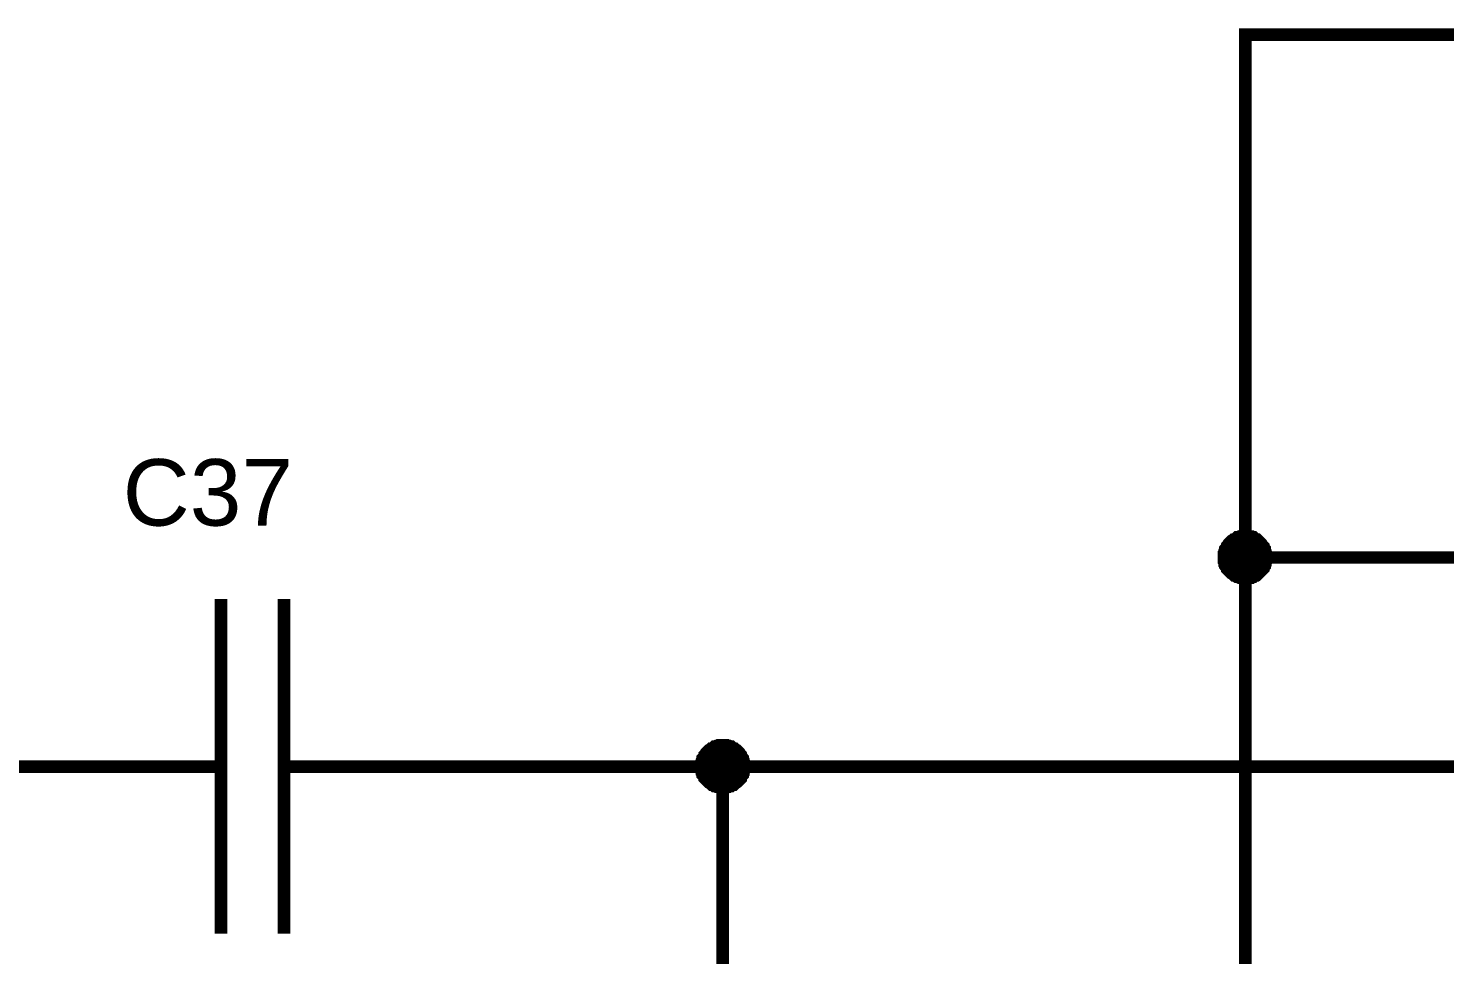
# Model space of a CAD drawing. Header units: millimetres. Extents: x -2024 to 917, y -725 to 13.
# Drawn here: x 373.01 to 406.88, y -133.29 to -111.14 of the extents above; entities that cross this region are included whole.
import ezdxf

# ---------------------------------------------------------------- set-up
doc = ezdxf.new("R2010")
doc.units = ezdxf.units.MM
doc.layers.add('Sheet', color=255, linetype='Continuous')
doc.styles.get("Standard").update_dxf_attribs({"font": 'arial.ttf'})

msp = doc.modelspace()

# ---------------------------------------------------------------- linework, layer by layer
at = {"layer": 'Sheet'}
for points, const_width in [([(402.115, -123.793), (402.115, -111.291), (404.615, -111.291)], 0.3), ([(407.114, -111.291), (404.615, -111.291)], 0.3), ([(401.602, -123.793), (401.602, -123.759), (401.602, -123.743), (401.602, -123.71), (401.619, -123.693), (401.619, -123.66), (401.619, -123.644), (401.636, -123.61), (401.636, -123.594), (401.652, -123.577), (401.669, -123.544), (401.685, -123.528), (401.685, -123.511), (401.702, -123.495), (401.718, -123.461), (401.735, -123.445), (401.751, -123.428), (401.768, -123.412), (401.784, -123.395), (401.818, -123.379), (401.834, -123.362), (401.851, -123.362), (401.867, -123.346), (401.9, -123.329), (401.917, -123.312), (401.933, -123.312), (401.967, -123.296), (401.983, -123.296), (402.016, -123.296), (402.033, -123.279), (402.066, -123.279), (402.082, -123.279), (402.115, -123.279)], 0.3), ([(401.602, -123.793), (401.602, -123.759), (401.602, -123.743), (401.602, -123.71), (401.619, -123.693), (401.619, -123.66), (401.619, -123.644), (401.636, -123.61), (401.636, -123.594), (401.652, -123.577), (401.669, -123.544), (401.685, -123.528), (401.685, -123.511), (401.702, -123.495), (401.718, -123.461), (401.735, -123.445), (401.751, -123.428), (401.768, -123.412), (401.784, -123.395), (401.818, -123.379), (401.834, -123.362), (401.851, -123.362), (401.867, -123.346), (401.9, -123.329), (401.917, -123.312), (401.933, -123.312), (401.967, -123.296), (401.983, -123.296), (402.016, -123.296), (402.033, -123.279), (402.066, -123.279), (402.082, -123.279), (402.115, -123.279)], 0.3), ([(401.602, -123.793), (401.602, -123.759), (401.602, -123.743), (401.602, -123.71), (401.619, -123.693), (401.619, -123.66), (401.619, -123.644), (401.636, -123.61), (401.636, -123.594), (401.652, -123.577), (401.669, -123.544), (401.685, -123.528), (401.685, -123.511), (401.702, -123.495), (401.718, -123.461), (401.735, -123.445), (401.751, -123.428), (401.768, -123.412), (401.784, -123.395), (401.818, -123.379), (401.834, -123.362), (401.851, -123.362), (401.867, -123.346), (401.9, -123.329), (401.917, -123.312), (401.933, -123.312), (401.967, -123.296), (401.983, -123.296), (402.016, -123.296), (402.033, -123.279), (402.066, -123.279), (402.082, -123.279), (402.115, -123.279)], 0.3), ([(401.602, -123.793), (401.602, -123.759), (401.602, -123.743), (401.602, -123.71), (401.619, -123.693), (401.619, -123.66), (401.619, -123.644), (401.636, -123.61), (401.636, -123.594), (401.652, -123.577), (401.669, -123.544), (401.685, -123.528), (401.685, -123.511), (401.702, -123.495), (401.718, -123.461), (401.735, -123.445), (401.751, -123.428), (401.768, -123.412), (401.784, -123.395), (401.818, -123.379), (401.834, -123.362), (401.851, -123.362), (401.867, -123.346), (401.9, -123.329), (401.917, -123.312), (401.933, -123.312), (401.967, -123.296), (401.983, -123.296), (402.016, -123.296), (402.033, -123.279), (402.066, -123.279), (402.082, -123.279), (402.115, -123.279)], 0.3), ([(401.602, -123.793), (401.602, -123.759), (401.602, -123.743), (401.602, -123.71), (401.619, -123.693), (401.619, -123.66), (401.619, -123.644), (401.636, -123.61), (401.636, -123.594), (401.652, -123.577), (401.669, -123.544), (401.685, -123.528), (401.685, -123.511), (401.702, -123.495), (401.718, -123.461), (401.735, -123.445), (401.751, -123.428), (401.768, -123.412), (401.784, -123.395), (401.818, -123.379), (401.834, -123.362), (401.851, -123.362), (401.867, -123.346), (401.9, -123.329), (401.917, -123.312), (401.933, -123.312), (401.967, -123.296), (401.983, -123.296), (402.016, -123.296), (402.033, -123.279), (402.066, -123.279), (402.082, -123.279), (402.115, -123.279)], 0.0991), ([(401.602, -123.793), (401.602, -123.759), (401.602, -123.743), (401.602, -123.71), (401.619, -123.693), (401.619, -123.66), (401.619, -123.644), (401.636, -123.61), (401.636, -123.594), (401.652, -123.577), (401.669, -123.544), (401.685, -123.528), (401.685, -123.511), (401.702, -123.495), (401.718, -123.461), (401.735, -123.445), (401.751, -123.428), (401.768, -123.412), (401.784, -123.395), (401.818, -123.379), (401.834, -123.362), (401.851, -123.362), (401.867, -123.346), (401.9, -123.329), (401.917, -123.312), (401.933, -123.312), (401.967, -123.296), (401.983, -123.296), (402.016, -123.296), (402.033, -123.279), (402.066, -123.279), (402.082, -123.279), (402.115, -123.279)], 0.0991), ([(401.602, -123.793), (401.602, -123.759), (401.602, -123.743), (401.602, -123.71), (401.619, -123.693), (401.619, -123.66), (401.619, -123.644), (401.636, -123.61), (401.636, -123.594), (401.652, -123.577), (401.669, -123.544), (401.685, -123.528), (401.685, -123.511), (401.702, -123.495), (401.718, -123.461), (401.735, -123.445), (401.751, -123.428), (401.768, -123.412), (401.784, -123.395), (401.818, -123.379), (401.834, -123.362), (401.851, -123.362), (401.867, -123.346), (401.9, -123.329), (401.917, -123.312), (401.933, -123.312), (401.967, -123.296), (401.983, -123.296), (402.016, -123.296), (402.033, -123.279), (402.066, -123.279), (402.082, -123.279), (402.115, -123.279)], 0.0991), ([(401.602, -123.793), (401.602, -123.759), (401.602, -123.743), (401.602, -123.71), (401.619, -123.693), (401.619, -123.66), (401.619, -123.644), (401.636, -123.61), (401.636, -123.594), (401.652, -123.577), (401.669, -123.544), (401.685, -123.528), (401.685, -123.511), (401.702, -123.495), (401.718, -123.461), (401.735, -123.445), (401.751, -123.428), (401.768, -123.412), (401.784, -123.395), (401.818, -123.379), (401.834, -123.362), (401.851, -123.362), (401.867, -123.346), (401.9, -123.329), (401.917, -123.312), (401.933, -123.312), (401.967, -123.296), (401.983, -123.296), (402.016, -123.296), (402.033, -123.279), (402.066, -123.279), (402.082, -123.279), (402.115, -123.279)], 0.0991), ([(402.115, -123.279), (402.115, -123.279)], 0.3), ([(402.115, -123.279), (402.149, -123.279), (402.165, -123.279), (402.198, -123.279), (402.215, -123.296), (402.248, -123.296), (402.264, -123.296), (402.281, -123.312), (402.314, -123.312), (402.331, -123.329), (402.347, -123.346), (402.38, -123.362), (402.397, -123.362), (402.413, -123.379), (402.43, -123.395), (402.447, -123.412), (402.463, -123.428), (402.48, -123.445), (402.496, -123.461), (402.513, -123.495), (402.529, -123.511), (402.546, -123.528), (402.546, -123.544), (402.562, -123.577), (402.579, -123.594), (402.579, -123.61), (402.595, -123.644), (402.595, -123.66), (402.595, -123.693), (402.612, -123.71), (402.612, -123.743), (402.612, -123.759), (402.612, -123.793)], 0.3), ([(402.115, -123.279), (402.115, -123.279)], 0.3), ([(402.115, -123.279), (402.149, -123.279), (402.165, -123.279), (402.198, -123.279), (402.215, -123.296), (402.248, -123.296), (402.264, -123.296), (402.281, -123.312), (402.314, -123.312), (402.331, -123.329), (402.347, -123.346), (402.38, -123.362), (402.397, -123.362), (402.413, -123.379), (402.43, -123.395), (402.447, -123.412), (402.463, -123.428), (402.48, -123.445), (402.496, -123.461), (402.513, -123.495), (402.529, -123.511), (402.546, -123.528), (402.546, -123.544), (402.562, -123.577), (402.579, -123.594), (402.579, -123.61), (402.595, -123.644), (402.595, -123.66), (402.595, -123.693), (402.612, -123.71), (402.612, -123.743), (402.612, -123.759), (402.612, -123.793)], 0.3), ([(402.115, -123.279), (402.115, -123.279)], 0.3), ([(402.115, -123.279), (402.149, -123.279), (402.165, -123.279), (402.198, -123.279), (402.215, -123.296), (402.248, -123.296), (402.264, -123.296), (402.281, -123.312), (402.314, -123.312), (402.331, -123.329), (402.347, -123.346), (402.38, -123.362), (402.397, -123.362), (402.413, -123.379), (402.43, -123.395), (402.447, -123.412), (402.463, -123.428), (402.48, -123.445), (402.496, -123.461), (402.513, -123.495), (402.529, -123.511), (402.546, -123.528), (402.546, -123.544), (402.562, -123.577), (402.579, -123.594), (402.579, -123.61), (402.595, -123.644), (402.595, -123.66), (402.595, -123.693), (402.612, -123.71), (402.612, -123.743), (402.612, -123.759), (402.612, -123.793)], 0.3), ([(402.115, -123.279), (402.115, -123.279)], 0.3), ([(402.115, -123.279), (402.149, -123.279), (402.165, -123.279), (402.198, -123.279), (402.215, -123.296), (402.248, -123.296), (402.264, -123.296), (402.281, -123.312), (402.314, -123.312), (402.331, -123.329), (402.347, -123.346), (402.38, -123.362), (402.397, -123.362), (402.413, -123.379), (402.43, -123.395), (402.447, -123.412), (402.463, -123.428), (402.48, -123.445), (402.496, -123.461), (402.513, -123.495), (402.529, -123.511), (402.546, -123.528), (402.546, -123.544), (402.562, -123.577), (402.579, -123.594), (402.579, -123.61), (402.595, -123.644), (402.595, -123.66), (402.595, -123.693), (402.612, -123.71), (402.612, -123.743), (402.612, -123.759), (402.612, -123.793)], 0.3), ([(402.115, -123.279), (402.115, -123.279)], 0.0991), ([(402.115, -123.279), (402.149, -123.279), (402.165, -123.279), (402.198, -123.279), (402.215, -123.296), (402.248, -123.296), (402.264, -123.296), (402.281, -123.312), (402.314, -123.312), (402.331, -123.329), (402.347, -123.346), (402.38, -123.362), (402.397, -123.362), (402.413, -123.379), (402.43, -123.395), (402.447, -123.412), (402.463, -123.428), (402.48, -123.445), (402.496, -123.461), (402.513, -123.495), (402.529, -123.511), (402.546, -123.528), (402.546, -123.544), (402.562, -123.577), (402.579, -123.594), (402.579, -123.61), (402.595, -123.644), (402.595, -123.66), (402.595, -123.693), (402.612, -123.71), (402.612, -123.743), (402.612, -123.759), (402.612, -123.793)], 0.0991), ([(402.115, -123.279), (402.115, -123.279)], 0.0991), ([(402.115, -123.279), (402.149, -123.279), (402.165, -123.279), (402.198, -123.279), (402.215, -123.296), (402.248, -123.296), (402.264, -123.296), (402.281, -123.312), (402.314, -123.312), (402.331, -123.329), (402.347, -123.346), (402.38, -123.362), (402.397, -123.362), (402.413, -123.379), (402.43, -123.395), (402.447, -123.412), (402.463, -123.428), (402.48, -123.445), (402.496, -123.461), (402.513, -123.495), (402.529, -123.511), (402.546, -123.528), (402.546, -123.544), (402.562, -123.577), (402.579, -123.594), (402.579, -123.61), (402.595, -123.644), (402.595, -123.66), (402.595, -123.693), (402.612, -123.71), (402.612, -123.743), (402.612, -123.759), (402.612, -123.793)], 0.0991), ([(402.115, -123.279), (402.115, -123.279)], 0.0991), ([(402.115, -123.279), (402.149, -123.279), (402.165, -123.279), (402.198, -123.279), (402.215, -123.296), (402.248, -123.296), (402.264, -123.296), (402.281, -123.312), (402.314, -123.312), (402.331, -123.329), (402.347, -123.346), (402.38, -123.362), (402.397, -123.362), (402.413, -123.379), (402.43, -123.395), (402.447, -123.412), (402.463, -123.428), (402.48, -123.445), (402.496, -123.461), (402.513, -123.495), (402.529, -123.511), (402.546, -123.528), (402.546, -123.544), (402.562, -123.577), (402.579, -123.594), (402.579, -123.61), (402.595, -123.644), (402.595, -123.66), (402.595, -123.693), (402.612, -123.71), (402.612, -123.743), (402.612, -123.759), (402.612, -123.793)], 0.0991), ([(402.115, -123.279), (402.115, -123.279)], 0.0991), ([(402.115, -123.279), (402.149, -123.279), (402.165, -123.279), (402.198, -123.279), (402.215, -123.296), (402.248, -123.296), (402.264, -123.296), (402.281, -123.312), (402.314, -123.312), (402.331, -123.329), (402.347, -123.346), (402.38, -123.362), (402.397, -123.362), (402.413, -123.379), (402.43, -123.395), (402.447, -123.412), (402.463, -123.428), (402.48, -123.445), (402.496, -123.461), (402.513, -123.495), (402.529, -123.511), (402.546, -123.528), (402.546, -123.544), (402.562, -123.577), (402.579, -123.594), (402.579, -123.61), (402.595, -123.644), (402.595, -123.66), (402.595, -123.693), (402.612, -123.71), (402.612, -123.743), (402.612, -123.759), (402.612, -123.793)], 0.0991), ([(402.115, -124.289), (402.082, -124.289), (402.066, -124.289), (402.033, -124.289), (402.016, -124.273), (401.983, -124.273), (401.967, -124.273), (401.933, -124.256), (401.917, -124.256), (401.9, -124.24), (401.867, -124.223), (401.851, -124.223), (401.834, -124.207), (401.818, -124.19), (401.784, -124.173), (401.768, -124.157), (401.751, -124.14), (401.735, -124.124), (401.718, -124.107), (401.702, -124.091), (401.685, -124.074), (401.685, -124.058), (401.669, -124.024), (401.652, -124.008), (401.636, -123.991), (401.636, -123.958), (401.619, -123.942), (401.619, -123.925), (401.619, -123.892), (401.602, -123.875), (401.602, -123.842), (401.602, -123.826), (401.602, -123.793)], 0.3), ([(401.602, -123.793), (401.602, -123.793)], 0.3), ([(402.115, -124.289), (402.082, -124.289), (402.066, -124.289), (402.033, -124.289), (402.016, -124.273), (401.983, -124.273), (401.967, -124.273), (401.933, -124.256), (401.917, -124.256), (401.9, -124.24), (401.867, -124.223), (401.851, -124.223), (401.834, -124.207), (401.818, -124.19), (401.784, -124.173), (401.768, -124.157), (401.751, -124.14), (401.735, -124.124), (401.718, -124.107), (401.702, -124.091), (401.685, -124.074), (401.685, -124.058), (401.669, -124.024), (401.652, -124.008), (401.636, -123.991), (401.636, -123.958), (401.619, -123.942), (401.619, -123.925), (401.619, -123.892), (401.602, -123.875), (401.602, -123.842), (401.602, -123.826), (401.602, -123.793)], 0.3), ([(401.602, -123.793), (401.602, -123.793)], 0.3), ([(402.115, -124.289), (402.082, -124.289), (402.066, -124.289), (402.033, -124.289), (402.016, -124.273), (401.983, -124.273), (401.967, -124.273), (401.933, -124.256), (401.917, -124.256), (401.9, -124.24), (401.867, -124.223), (401.851, -124.223), (401.834, -124.207), (401.818, -124.19), (401.784, -124.173), (401.768, -124.157), (401.751, -124.14), (401.735, -124.124), (401.718, -124.107), (401.702, -124.091), (401.685, -124.074), (401.685, -124.058), (401.669, -124.024), (401.652, -124.008), (401.636, -123.991), (401.636, -123.958), (401.619, -123.942), (401.619, -123.925), (401.619, -123.892), (401.602, -123.875), (401.602, -123.842), (401.602, -123.826), (401.602, -123.793)], 0.3), ([(401.602, -123.793), (401.602, -123.793)], 0.3), ([(402.115, -124.289), (402.082, -124.289), (402.066, -124.289), (402.033, -124.289), (402.016, -124.273), (401.983, -124.273), (401.967, -124.273), (401.933, -124.256), (401.917, -124.256), (401.9, -124.24), (401.867, -124.223), (401.851, -124.223), (401.834, -124.207), (401.818, -124.19), (401.784, -124.173), (401.768, -124.157), (401.751, -124.14), (401.735, -124.124), (401.718, -124.107), (401.702, -124.091), (401.685, -124.074), (401.685, -124.058), (401.669, -124.024), (401.652, -124.008), (401.636, -123.991), (401.636, -123.958), (401.619, -123.942), (401.619, -123.925), (401.619, -123.892), (401.602, -123.875), (401.602, -123.842), (401.602, -123.826), (401.602, -123.793)], 0.3), ([(401.602, -123.793), (401.602, -123.793)], 0.3), ([(402.115, -124.289), (402.082, -124.289), (402.066, -124.289), (402.033, -124.289), (402.016, -124.273), (401.983, -124.273), (401.967, -124.273), (401.933, -124.256), (401.917, -124.256), (401.9, -124.24), (401.867, -124.223), (401.851, -124.223), (401.834, -124.207), (401.818, -124.19), (401.784, -124.173), (401.768, -124.157), (401.751, -124.14), (401.735, -124.124), (401.718, -124.107), (401.702, -124.091), (401.685, -124.074), (401.685, -124.058), (401.669, -124.024), (401.652, -124.008), (401.636, -123.991), (401.636, -123.958), (401.619, -123.942), (401.619, -123.925), (401.619, -123.892), (401.602, -123.875), (401.602, -123.842), (401.602, -123.826), (401.602, -123.793)], 0.0991), ([(401.602, -123.793), (401.602, -123.793)], 0.0991), ([(402.115, -124.289), (402.082, -124.289), (402.066, -124.289), (402.033, -124.289), (402.016, -124.273), (401.983, -124.273), (401.967, -124.273), (401.933, -124.256), (401.917, -124.256), (401.9, -124.24), (401.867, -124.223), (401.851, -124.223), (401.834, -124.207), (401.818, -124.19), (401.784, -124.173), (401.768, -124.157), (401.751, -124.14), (401.735, -124.124), (401.718, -124.107), (401.702, -124.091), (401.685, -124.074), (401.685, -124.058), (401.669, -124.024), (401.652, -124.008), (401.636, -123.991), (401.636, -123.958), (401.619, -123.942), (401.619, -123.925), (401.619, -123.892), (401.602, -123.875), (401.602, -123.842), (401.602, -123.826), (401.602, -123.793)], 0.0991), ([(401.602, -123.793), (401.602, -123.793)], 0.0991), ([(402.115, -124.289), (402.082, -124.289), (402.066, -124.289), (402.033, -124.289), (402.016, -124.273), (401.983, -124.273), (401.967, -124.273), (401.933, -124.256), (401.917, -124.256), (401.9, -124.24), (401.867, -124.223), (401.851, -124.223), (401.834, -124.207), (401.818, -124.19), (401.784, -124.173), (401.768, -124.157), (401.751, -124.14), (401.735, -124.124), (401.718, -124.107), (401.702, -124.091), (401.685, -124.074), (401.685, -124.058), (401.669, -124.024), (401.652, -124.008), (401.636, -123.991), (401.636, -123.958), (401.619, -123.942), (401.619, -123.925), (401.619, -123.892), (401.602, -123.875), (401.602, -123.842), (401.602, -123.826), (401.602, -123.793)], 0.0991), ([(401.602, -123.793), (401.602, -123.793)], 0.0991), ([(402.115, -124.289), (402.082, -124.289), (402.066, -124.289), (402.033, -124.289), (402.016, -124.273), (401.983, -124.273), (401.967, -124.273), (401.933, -124.256), (401.917, -124.256), (401.9, -124.24), (401.867, -124.223), (401.851, -124.223), (401.834, -124.207), (401.818, -124.19), (401.784, -124.173), (401.768, -124.157), (401.751, -124.14), (401.735, -124.124), (401.718, -124.107), (401.702, -124.091), (401.685, -124.074), (401.685, -124.058), (401.669, -124.024), (401.652, -124.008), (401.636, -123.991), (401.636, -123.958), (401.619, -123.942), (401.619, -123.925), (401.619, -123.892), (401.602, -123.875), (401.602, -123.842), (401.602, -123.826), (401.602, -123.793)], 0.0991), ([(401.602, -123.793), (401.602, -123.793)], 0.0991), ([(402.115, -131.294), (402.115, -123.793), (414.612, -123.793)], 0.3), ([(402.612, -123.793), (402.612, -123.826), (402.612, -123.842), (402.612, -123.875), (402.595, -123.892), (402.595, -123.925), (402.595, -123.942), (402.579, -123.958), (402.579, -123.991), (402.562, -124.008), (402.546, -124.024), (402.546, -124.058), (402.529, -124.074), (402.513, -124.091), (402.496, -124.107), (402.48, -124.124), (402.463, -124.14), (402.447, -124.157), (402.43, -124.173), (402.413, -124.19), (402.397, -124.207), (402.38, -124.223), (402.347, -124.223), (402.331, -124.24), (402.314, -124.256), (402.281, -124.256), (402.264, -124.273), (402.248, -124.273), (402.215, -124.273), (402.198, -124.289), (402.165, -124.289), (402.149, -124.289), (402.115, -124.289)], 0.3), ([(402.612, -123.793), (402.612, -123.826), (402.612, -123.842), (402.612, -123.875), (402.595, -123.892), (402.595, -123.925), (402.595, -123.942), (402.579, -123.958), (402.579, -123.991), (402.562, -124.008), (402.546, -124.024), (402.546, -124.058), (402.529, -124.074), (402.513, -124.091), (402.496, -124.107), (402.48, -124.124), (402.463, -124.14), (402.447, -124.157), (402.43, -124.173), (402.413, -124.19), (402.397, -124.207), (402.38, -124.223), (402.347, -124.223), (402.331, -124.24), (402.314, -124.256), (402.281, -124.256), (402.264, -124.273), (402.248, -124.273), (402.215, -124.273), (402.198, -124.289), (402.165, -124.289), (402.149, -124.289), (402.115, -124.289)], 0.3), ([(402.612, -123.793), (402.612, -123.826), (402.612, -123.842), (402.612, -123.875), (402.595, -123.892), (402.595, -123.925), (402.595, -123.942), (402.579, -123.958), (402.579, -123.991), (402.562, -124.008), (402.546, -124.024), (402.546, -124.058), (402.529, -124.074), (402.513, -124.091), (402.496, -124.107), (402.48, -124.124), (402.463, -124.14), (402.447, -124.157), (402.43, -124.173), (402.413, -124.19), (402.397, -124.207), (402.38, -124.223), (402.347, -124.223), (402.331, -124.24), (402.314, -124.256), (402.281, -124.256), (402.264, -124.273), (402.248, -124.273), (402.215, -124.273), (402.198, -124.289), (402.165, -124.289), (402.149, -124.289), (402.115, -124.289)], 0.3), ([(402.612, -123.793), (402.612, -123.826), (402.612, -123.842), (402.612, -123.875), (402.595, -123.892), (402.595, -123.925), (402.595, -123.942), (402.579, -123.958), (402.579, -123.991), (402.562, -124.008), (402.546, -124.024), (402.546, -124.058), (402.529, -124.074), (402.513, -124.091), (402.496, -124.107), (402.48, -124.124), (402.463, -124.14), (402.447, -124.157), (402.43, -124.173), (402.413, -124.19), (402.397, -124.207), (402.38, -124.223), (402.347, -124.223), (402.331, -124.24), (402.314, -124.256), (402.281, -124.256), (402.264, -124.273), (402.248, -124.273), (402.215, -124.273), (402.198, -124.289), (402.165, -124.289), (402.149, -124.289), (402.115, -124.289)], 0.3), ([(402.612, -123.793), (402.612, -123.826), (402.612, -123.842), (402.612, -123.875), (402.595, -123.892), (402.595, -123.925), (402.595, -123.942), (402.579, -123.958), (402.579, -123.991), (402.562, -124.008), (402.546, -124.024), (402.546, -124.058), (402.529, -124.074), (402.513, -124.091), (402.496, -124.107), (402.48, -124.124), (402.463, -124.14), (402.447, -124.157), (402.43, -124.173), (402.413, -124.19), (402.397, -124.207), (402.38, -124.223), (402.347, -124.223), (402.331, -124.24), (402.314, -124.256), (402.281, -124.256), (402.264, -124.273), (402.248, -124.273), (402.215, -124.273), (402.198, -124.289), (402.165, -124.289), (402.149, -124.289), (402.115, -124.289)], 0.0991), ([(402.612, -123.793), (402.612, -123.826), (402.612, -123.842), (402.612, -123.875), (402.595, -123.892), (402.595, -123.925), (402.595, -123.942), (402.579, -123.958), (402.579, -123.991), (402.562, -124.008), (402.546, -124.024), (402.546, -124.058), (402.529, -124.074), (402.513, -124.091), (402.496, -124.107), (402.48, -124.124), (402.463, -124.14), (402.447, -124.157), (402.43, -124.173), (402.413, -124.19), (402.397, -124.207), (402.38, -124.223), (402.347, -124.223), (402.331, -124.24), (402.314, -124.256), (402.281, -124.256), (402.264, -124.273), (402.248, -124.273), (402.215, -124.273), (402.198, -124.289), (402.165, -124.289), (402.149, -124.289), (402.115, -124.289)], 0.0991), ([(402.612, -123.793), (402.612, -123.826), (402.612, -123.842), (402.612, -123.875), (402.595, -123.892), (402.595, -123.925), (402.595, -123.942), (402.579, -123.958), (402.579, -123.991), (402.562, -124.008), (402.546, -124.024), (402.546, -124.058), (402.529, -124.074), (402.513, -124.091), (402.496, -124.107), (402.48, -124.124), (402.463, -124.14), (402.447, -124.157), (402.43, -124.173), (402.413, -124.19), (402.397, -124.207), (402.38, -124.223), (402.347, -124.223), (402.331, -124.24), (402.314, -124.256), (402.281, -124.256), (402.264, -124.273), (402.248, -124.273), (402.215, -124.273), (402.198, -124.289), (402.165, -124.289), (402.149, -124.289), (402.115, -124.289)], 0.0991), ([(402.612, -123.793), (402.612, -123.826), (402.612, -123.842), (402.612, -123.875), (402.595, -123.892), (402.595, -123.925), (402.595, -123.942), (402.579, -123.958), (402.579, -123.991), (402.562, -124.008), (402.546, -124.024), (402.546, -124.058), (402.529, -124.074), (402.513, -124.091), (402.496, -124.107), (402.48, -124.124), (402.463, -124.14), (402.447, -124.157), (402.43, -124.173), (402.413, -124.19), (402.397, -124.207), (402.38, -124.223), (402.347, -124.223), (402.331, -124.24), (402.314, -124.256), (402.281, -124.256), (402.264, -124.273), (402.248, -124.273), (402.215, -124.273), (402.198, -124.289), (402.165, -124.289), (402.149, -124.289), (402.115, -124.289)], 0.0991), ([(402.612, -123.793), (402.612, -123.793), (402.612, -123.793), (402.612, -123.793), (402.612, -123.793), (402.612, -123.793), (402.612, -123.793), (402.612, -123.793), (402.612, -123.793), (402.612, -123.793), (402.612, -123.793), (402.612, -123.793), (402.612, -123.793), (402.612, -123.793), (402.612, -123.793), (402.612, -123.793), (402.612, -123.793), (402.612, -123.793), (402.612, -123.793), (402.612, -123.793), (402.612, -123.793), (402.612, -123.793), (402.612, -123.793), (402.612, -123.793), (402.612, -123.793), (402.612, -123.793), (402.612, -123.793), (402.612, -123.793), (402.612, -123.793), (402.612, -123.793), (402.612, -123.793), (402.612, -123.793), (402.612, -123.793)], 0.3), ([(402.612, -123.793), (402.612, -123.793)], 0.3), ([(402.612, -123.793), (402.612, -123.793), (402.612, -123.793), (402.612, -123.793), (402.612, -123.793), (402.612, -123.793), (402.612, -123.793), (402.612, -123.793), (402.612, -123.793), (402.612, -123.793), (402.612, -123.793), (402.612, -123.793), (402.612, -123.793), (402.612, -123.793), (402.612, -123.793), (402.612, -123.793), (402.612, -123.793), (402.612, -123.793), (402.612, -123.793), (402.612, -123.793), (402.612, -123.793), (402.612, -123.793), (402.612, -123.793), (402.612, -123.793), (402.612, -123.793), (402.612, -123.793), (402.612, -123.793), (402.612, -123.793), (402.612, -123.793), (402.612, -123.793), (402.612, -123.793), (402.612, -123.793), (402.612, -123.793)], 0.3), ([(402.612, -123.793), (402.612, -123.793)], 0.3), ([(402.612, -123.793), (402.612, -123.793), (402.612, -123.793), (402.612, -123.793), (402.612, -123.793), (402.612, -123.793), (402.612, -123.793), (402.612, -123.793), (402.612, -123.793), (402.612, -123.793), (402.612, -123.793), (402.612, -123.793), (402.612, -123.793), (402.612, -123.793), (402.612, -123.793), (402.612, -123.793), (402.612, -123.793), (402.612, -123.793), (402.612, -123.793), (402.612, -123.793), (402.612, -123.793), (402.612, -123.793), (402.612, -123.793), (402.612, -123.793), (402.612, -123.793), (402.612, -123.793), (402.612, -123.793), (402.612, -123.793), (402.612, -123.793), (402.612, -123.793), (402.612, -123.793), (402.612, -123.793), (402.612, -123.793)], 0.3), ([(402.612, -123.793), (402.612, -123.793)], 0.3), ([(402.612, -123.793), (402.612, -123.793), (402.612, -123.793), (402.612, -123.793), (402.612, -123.793), (402.612, -123.793), (402.612, -123.793), (402.612, -123.793), (402.612, -123.793), (402.612, -123.793), (402.612, -123.793), (402.612, -123.793), (402.612, -123.793), (402.612, -123.793), (402.612, -123.793), (402.612, -123.793), (402.612, -123.793), (402.612, -123.793), (402.612, -123.793), (402.612, -123.793), (402.612, -123.793), (402.612, -123.793), (402.612, -123.793), (402.612, -123.793), (402.612, -123.793), (402.612, -123.793), (402.612, -123.793), (402.612, -123.793), (402.612, -123.793), (402.612, -123.793), (402.612, -123.793), (402.612, -123.793), (402.612, -123.793)], 0.3), ([(402.612, -123.793), (402.612, -123.793)], 0.3), ([(402.612, -123.793), (402.612, -123.793), (402.612, -123.793), (402.612, -123.793), (402.612, -123.793), (402.612, -123.793), (402.612, -123.793), (402.612, -123.793), (402.612, -123.793), (402.612, -123.793), (402.612, -123.793), (402.612, -123.793), (402.612, -123.793), (402.612, -123.793), (402.612, -123.793), (402.612, -123.793), (402.612, -123.793), (402.612, -123.793), (402.612, -123.793), (402.612, -123.793), (402.612, -123.793), (402.612, -123.793), (402.612, -123.793), (402.612, -123.793), (402.612, -123.793), (402.612, -123.793), (402.612, -123.793), (402.612, -123.793), (402.612, -123.793), (402.612, -123.793), (402.612, -123.793), (402.612, -123.793), (402.612, -123.793)], 0.0991), ([(402.612, -123.793), (402.612, -123.793)], 0.0991), ([(402.612, -123.793), (402.612, -123.793), (402.612, -123.793), (402.612, -123.793), (402.612, -123.793), (402.612, -123.793), (402.612, -123.793), (402.612, -123.793), (402.612, -123.793), (402.612, -123.793), (402.612, -123.793), (402.612, -123.793), (402.612, -123.793), (402.612, -123.793), (402.612, -123.793), (402.612, -123.793), (402.612, -123.793), (402.612, -123.793), (402.612, -123.793), (402.612, -123.793), (402.612, -123.793), (402.612, -123.793), (402.612, -123.793), (402.612, -123.793), (402.612, -123.793), (402.612, -123.793), (402.612, -123.793), (402.612, -123.793), (402.612, -123.793), (402.612, -123.793), (402.612, -123.793), (402.612, -123.793), (402.612, -123.793)], 0.0991), ([(402.612, -123.793), (402.612, -123.793)], 0.0991), ([(402.612, -123.793), (402.612, -123.793), (402.612, -123.793), (402.612, -123.793), (402.612, -123.793), (402.612, -123.793), (402.612, -123.793), (402.612, -123.793), (402.612, -123.793), (402.612, -123.793), (402.612, -123.793), (402.612, -123.793), (402.612, -123.793), (402.612, -123.793), (402.612, -123.793), (402.612, -123.793), (402.612, -123.793), (402.612, -123.793), (402.612, -123.793), (402.612, -123.793), (402.612, -123.793), (402.612, -123.793), (402.612, -123.793), (402.612, -123.793), (402.612, -123.793), (402.612, -123.793), (402.612, -123.793), (402.612, -123.793), (402.612, -123.793), (402.612, -123.793), (402.612, -123.793), (402.612, -123.793), (402.612, -123.793)], 0.0991), ([(402.612, -123.793), (402.612, -123.793)], 0.0991), ([(402.612, -123.793), (402.612, -123.793), (402.612, -123.793), (402.612, -123.793), (402.612, -123.793), (402.612, -123.793), (402.612, -123.793), (402.612, -123.793), (402.612, -123.793), (402.612, -123.793), (402.612, -123.793), (402.612, -123.793), (402.612, -123.793), (402.612, -123.793), (402.612, -123.793), (402.612, -123.793), (402.612, -123.793), (402.612, -123.793), (402.612, -123.793), (402.612, -123.793), (402.612, -123.793), (402.612, -123.793), (402.612, -123.793), (402.612, -123.793), (402.612, -123.793), (402.612, -123.793), (402.612, -123.793), (402.612, -123.793), (402.612, -123.793), (402.612, -123.793), (402.612, -123.793), (402.612, -123.793), (402.612, -123.793)], 0.0991), ([(402.612, -123.793), (402.612, -123.793)], 0.0991), ([(377.62, -124.786), (377.62, -132.784)], 0.3), ([(379.126, -124.786), (379.126, -132.784)], 0.3), ([(389.106, -128.793), (389.106, -128.76), (389.106, -128.744), (389.106, -128.711), (389.123, -128.694), (389.123, -128.661), (389.123, -128.644), (389.139, -128.611), (389.139, -128.595), (389.156, -128.578), (389.173, -128.545), (389.189, -128.528), (389.189, -128.512), (389.206, -128.495), (389.222, -128.462), (389.239, -128.446), (389.255, -128.429), (389.272, -128.413), (389.288, -128.396), (389.322, -128.379), (389.338, -128.363), (389.355, -128.363), (389.371, -128.346), (389.404, -128.33), (389.421, -128.313), (389.437, -128.313), (389.47, -128.297), (389.487, -128.297), (389.52, -128.297), (389.537, -128.28), (389.57, -128.28), (389.586, -128.28), (389.619, -128.28)], 0.3), ([(389.106, -128.793), (389.106, -128.76), (389.106, -128.744), (389.106, -128.711), (389.123, -128.694), (389.123, -128.661), (389.123, -128.644), (389.139, -128.611), (389.139, -128.595), (389.156, -128.578), (389.173, -128.545), (389.189, -128.528), (389.189, -128.512), (389.206, -128.495), (389.222, -128.462), (389.239, -128.446), (389.255, -128.429), (389.272, -128.413), (389.288, -128.396), (389.322, -128.379), (389.338, -128.363), (389.355, -128.363), (389.371, -128.346), (389.404, -128.33), (389.421, -128.313), (389.437, -128.313), (389.47, -128.297), (389.487, -128.297), (389.52, -128.297), (389.537, -128.28), (389.57, -128.28), (389.586, -128.28), (389.619, -128.28)], 0.3), ([(389.106, -128.793), (389.106, -128.76), (389.106, -128.744), (389.106, -128.711), (389.123, -128.694), (389.123, -128.661), (389.123, -128.644), (389.139, -128.611), (389.139, -128.595), (389.156, -128.578), (389.173, -128.545), (389.189, -128.528), (389.189, -128.512), (389.206, -128.495), (389.222, -128.462), (389.239, -128.446), (389.255, -128.429), (389.272, -128.413), (389.288, -128.396), (389.322, -128.379), (389.338, -128.363), (389.355, -128.363), (389.371, -128.346), (389.404, -128.33), (389.421, -128.313), (389.437, -128.313), (389.47, -128.297), (389.487, -128.297), (389.52, -128.297), (389.537, -128.28), (389.57, -128.28), (389.586, -128.28), (389.619, -128.28)], 0.3), ([(389.106, -128.793), (389.106, -128.76), (389.106, -128.744), (389.106, -128.711), (389.123, -128.694), (389.123, -128.661), (389.123, -128.644), (389.139, -128.611), (389.139, -128.595), (389.156, -128.578), (389.173, -128.545), (389.189, -128.528), (389.189, -128.512), (389.206, -128.495), (389.222, -128.462), (389.239, -128.446), (389.255, -128.429), (389.272, -128.413), (389.288, -128.396), (389.322, -128.379), (389.338, -128.363), (389.355, -128.363), (389.371, -128.346), (389.404, -128.33), (389.421, -128.313), (389.437, -128.313), (389.47, -128.297), (389.487, -128.297), (389.52, -128.297), (389.537, -128.28), (389.57, -128.28), (389.586, -128.28), (389.619, -128.28)], 0.3), ([(389.106, -128.793), (389.106, -128.76), (389.106, -128.744), (389.106, -128.711), (389.123, -128.694), (389.123, -128.661), (389.123, -128.644), (389.139, -128.611), (389.139, -128.595), (389.156, -128.578), (389.173, -128.545), (389.189, -128.528), (389.189, -128.512), (389.206, -128.495), (389.222, -128.462), (389.239, -128.446), (389.255, -128.429), (389.272, -128.413), (389.288, -128.396), (389.322, -128.379), (389.338, -128.363), (389.355, -128.363), (389.371, -128.346), (389.404, -128.33), (389.421, -128.313), (389.437, -128.313), (389.47, -128.297), (389.487, -128.297), (389.52, -128.297), (389.537, -128.28), (389.57, -128.28), (389.586, -128.28), (389.619, -128.28)], 0.0991), ([(389.106, -128.793), (389.106, -128.76), (389.106, -128.744), (389.106, -128.711), (389.123, -128.694), (389.123, -128.661), (389.123, -128.644), (389.139, -128.611), (389.139, -128.595), (389.156, -128.578), (389.173, -128.545), (389.189, -128.528), (389.189, -128.512), (389.206, -128.495), (389.222, -128.462), (389.239, -128.446), (389.255, -128.429), (389.272, -128.413), (389.288, -128.396), (389.322, -128.379), (389.338, -128.363), (389.355, -128.363), (389.371, -128.346), (389.404, -128.33), (389.421, -128.313), (389.437, -128.313), (389.47, -128.297), (389.487, -128.297), (389.52, -128.297), (389.537, -128.28), (389.57, -128.28), (389.586, -128.28), (389.619, -128.28)], 0.0991), ([(389.106, -128.793), (389.106, -128.76), (389.106, -128.744), (389.106, -128.711), (389.123, -128.694), (389.123, -128.661), (389.123, -128.644), (389.139, -128.611), (389.139, -128.595), (389.156, -128.578), (389.173, -128.545), (389.189, -128.528), (389.189, -128.512), (389.206, -128.495), (389.222, -128.462), (389.239, -128.446), (389.255, -128.429), (389.272, -128.413), (389.288, -128.396), (389.322, -128.379), (389.338, -128.363), (389.355, -128.363), (389.371, -128.346), (389.404, -128.33), (389.421, -128.313), (389.437, -128.313), (389.47, -128.297), (389.487, -128.297), (389.52, -128.297), (389.537, -128.28), (389.57, -128.28), (389.586, -128.28), (389.619, -128.28)], 0.0991), ([(389.106, -128.793), (389.106, -128.76), (389.106, -128.744), (389.106, -128.711), (389.123, -128.694), (389.123, -128.661), (389.123, -128.644), (389.139, -128.611), (389.139, -128.595), (389.156, -128.578), (389.173, -128.545), (389.189, -128.528), (389.189, -128.512), (389.206, -128.495), (389.222, -128.462), (389.239, -128.446), (389.255, -128.429), (389.272, -128.413), (389.288, -128.396), (389.322, -128.379), (389.338, -128.363), (389.355, -128.363), (389.371, -128.346), (389.404, -128.33), (389.421, -128.313), (389.437, -128.313), (389.47, -128.297), (389.487, -128.297), (389.52, -128.297), (389.537, -128.28), (389.57, -128.28), (389.586, -128.28), (389.619, -128.28)], 0.0991), ([(389.619, -128.28), (389.619, -128.28)], 0.3), ([(389.619, -128.28), (389.653, -128.28), (389.669, -128.28), (389.702, -128.28), (389.719, -128.297), (389.752, -128.297), (389.768, -128.297), (389.801, -128.313), (389.818, -128.313), (389.835, -128.33), (389.868, -128.346), (389.884, -128.363), (389.901, -128.363), (389.917, -128.379), (389.95, -128.396), (389.967, -128.413), (389.984, -128.429), (390, -128.446), (390.017, -128.462), (390.033, -128.495), (390.05, -128.512), (390.05, -128.528), (390.066, -128.545), (390.083, -128.578), (390.099, -128.595), (390.099, -128.611), (390.116, -128.644), (390.116, -128.661), (390.116, -128.694), (390.133, -128.711), (390.133, -128.744), (390.133, -128.76), (390.133, -128.793)], 0.3), ([(389.619, -128.28), (389.619, -128.28)], 0.3), ([(389.619, -128.28), (389.653, -128.28), (389.669, -128.28), (389.702, -128.28), (389.719, -128.297), (389.752, -128.297), (389.768, -128.297), (389.801, -128.313), (389.818, -128.313), (389.835, -128.33), (389.868, -128.346), (389.884, -128.363), (389.901, -128.363), (389.917, -128.379), (389.95, -128.396), (389.967, -128.413), (389.984, -128.429), (390, -128.446), (390.017, -128.462), (390.033, -128.495), (390.05, -128.512), (390.05, -128.528), (390.066, -128.545), (390.083, -128.578), (390.099, -128.595), (390.099, -128.611), (390.116, -128.644), (390.116, -128.661), (390.116, -128.694), (390.133, -128.711), (390.133, -128.744), (390.133, -128.76), (390.133, -128.793)], 0.3), ([(389.619, -128.28), (389.619, -128.28)], 0.3), ([(389.619, -128.28), (389.653, -128.28), (389.669, -128.28), (389.702, -128.28), (389.719, -128.297), (389.752, -128.297), (389.768, -128.297), (389.801, -128.313), (389.818, -128.313), (389.835, -128.33), (389.868, -128.346), (389.884, -128.363), (389.901, -128.363), (389.917, -128.379), (389.95, -128.396), (389.967, -128.413), (389.984, -128.429), (390, -128.446), (390.017, -128.462), (390.033, -128.495), (390.05, -128.512), (390.05, -128.528), (390.066, -128.545), (390.083, -128.578), (390.099, -128.595), (390.099, -128.611), (390.116, -128.644), (390.116, -128.661), (390.116, -128.694), (390.133, -128.711), (390.133, -128.744), (390.133, -128.76), (390.133, -128.793)], 0.3), ([(389.619, -128.28), (389.619, -128.28)], 0.3), ([(389.619, -128.28), (389.653, -128.28), (389.669, -128.28), (389.702, -128.28), (389.719, -128.297), (389.752, -128.297), (389.768, -128.297), (389.801, -128.313), (389.818, -128.313), (389.835, -128.33), (389.868, -128.346), (389.884, -128.363), (389.901, -128.363), (389.917, -128.379), (389.95, -128.396), (389.967, -128.413), (389.984, -128.429), (390, -128.446), (390.017, -128.462), (390.033, -128.495), (390.05, -128.512), (390.05, -128.528), (390.066, -128.545), (390.083, -128.578), (390.099, -128.595), (390.099, -128.611), (390.116, -128.644), (390.116, -128.661), (390.116, -128.694), (390.133, -128.711), (390.133, -128.744), (390.133, -128.76), (390.133, -128.793)], 0.3), ([(389.619, -128.28), (389.619, -128.28)], 0.0991), ([(389.619, -128.28), (389.653, -128.28), (389.669, -128.28), (389.702, -128.28), (389.719, -128.297), (389.752, -128.297), (389.768, -128.297), (389.801, -128.313), (389.818, -128.313), (389.835, -128.33), (389.868, -128.346), (389.884, -128.363), (389.901, -128.363), (389.917, -128.379), (389.95, -128.396), (389.967, -128.413), (389.984, -128.429), (390, -128.446), (390.017, -128.462), (390.033, -128.495), (390.05, -128.512), (390.05, -128.528), (390.066, -128.545), (390.083, -128.578), (390.099, -128.595), (390.099, -128.611), (390.116, -128.644), (390.116, -128.661), (390.116, -128.694), (390.133, -128.711), (390.133, -128.744), (390.133, -128.76), (390.133, -128.793)], 0.0991), ([(389.619, -128.28), (389.619, -128.28)], 0.0991), ([(389.619, -128.28), (389.653, -128.28), (389.669, -128.28), (389.702, -128.28), (389.719, -128.297), (389.752, -128.297), (389.768, -128.297), (389.801, -128.313), (389.818, -128.313), (389.835, -128.33), (389.868, -128.346), (389.884, -128.363), (389.901, -128.363), (389.917, -128.379), (389.95, -128.396), (389.967, -128.413), (389.984, -128.429), (390, -128.446), (390.017, -128.462), (390.033, -128.495), (390.05, -128.512), (390.05, -128.528), (390.066, -128.545), (390.083, -128.578), (390.099, -128.595), (390.099, -128.611), (390.116, -128.644), (390.116, -128.661), (390.116, -128.694), (390.133, -128.711), (390.133, -128.744), (390.133, -128.76), (390.133, -128.793)], 0.0991), ([(389.619, -128.28), (389.619, -128.28)], 0.0991), ([(389.619, -128.28), (389.653, -128.28), (389.669, -128.28), (389.702, -128.28), (389.719, -128.297), (389.752, -128.297), (389.768, -128.297), (389.801, -128.313), (389.818, -128.313), (389.835, -128.33), (389.868, -128.346), (389.884, -128.363), (389.901, -128.363), (389.917, -128.379), (389.95, -128.396), (389.967, -128.413), (389.984, -128.429), (390, -128.446), (390.017, -128.462), (390.033, -128.495), (390.05, -128.512), (390.05, -128.528), (390.066, -128.545), (390.083, -128.578), (390.099, -128.595), (390.099, -128.611), (390.116, -128.644), (390.116, -128.661), (390.116, -128.694), (390.133, -128.711), (390.133, -128.744), (390.133, -128.76), (390.133, -128.793)], 0.0991), ([(389.619, -128.28), (389.619, -128.28)], 0.0991), ([(389.619, -128.28), (389.653, -128.28), (389.669, -128.28), (389.702, -128.28), (389.719, -128.297), (389.752, -128.297), (389.768, -128.297), (389.801, -128.313), (389.818, -128.313), (389.835, -128.33), (389.868, -128.346), (389.884, -128.363), (389.901, -128.363), (389.917, -128.379), (389.95, -128.396), (389.967, -128.413), (389.984, -128.429), (390, -128.446), (390.017, -128.462), (390.033, -128.495), (390.05, -128.512), (390.05, -128.528), (390.066, -128.545), (390.083, -128.578), (390.099, -128.595), (390.099, -128.611), (390.116, -128.644), (390.116, -128.661), (390.116, -128.694), (390.133, -128.711), (390.133, -128.744), (390.133, -128.76), (390.133, -128.793)], 0.0991), ([(372.125, -128.793), (374.624, -128.793)], 0.3), ([(377.62, -128.793), (374.624, -128.793)], 0.3), ([(379.126, -128.793), (382.122, -128.793)], 0.3), ([(382.122, -128.793), (389.619, -128.793), (414.612, -128.793)], 0.3), ([(389.619, -129.29), (389.586, -129.29), (389.57, -129.29), (389.537, -129.29), (389.52, -129.274), (389.487, -129.274), (389.47, -129.274), (389.437, -129.257), (389.421, -129.257), (389.404, -129.24), (389.371, -129.224), (389.355, -129.224), (389.338, -129.207), (389.322, -129.191), (389.288, -129.174), (389.272, -129.158), (389.255, -129.141), (389.239, -129.125), (389.222, -129.108), (389.206, -129.091), (389.189, -129.075), (389.189, -129.058), (389.173, -129.025), (389.156, -129.009), (389.139, -128.992), (389.139, -128.959), (389.123, -128.942), (389.123, -128.926), (389.123, -128.893), (389.106, -128.876), (389.106, -128.843), (389.106, -128.827), (389.106, -128.793)], 0.3), ([(389.106, -128.793), (389.106, -128.793)], 0.3), ([(389.619, -129.29), (389.586, -129.29), (389.57, -129.29), (389.537, -129.29), (389.52, -129.274), (389.487, -129.274), (389.47, -129.274), (389.437, -129.257), (389.421, -129.257), (389.404, -129.24), (389.371, -129.224), (389.355, -129.224), (389.338, -129.207), (389.322, -129.191), (389.288, -129.174), (389.272, -129.158), (389.255, -129.141), (389.239, -129.125), (389.222, -129.108), (389.206, -129.091), (389.189, -129.075), (389.189, -129.058), (389.173, -129.025), (389.156, -129.009), (389.139, -128.992), (389.139, -128.959), (389.123, -128.942), (389.123, -128.926), (389.123, -128.893), (389.106, -128.876), (389.106, -128.843), (389.106, -128.827), (389.106, -128.793)], 0.3), ([(389.106, -128.793), (389.106, -128.793)], 0.3), ([(389.619, -129.29), (389.586, -129.29), (389.57, -129.29), (389.537, -129.29), (389.52, -129.274), (389.487, -129.274), (389.47, -129.274), (389.437, -129.257), (389.421, -129.257), (389.404, -129.24), (389.371, -129.224), (389.355, -129.224), (389.338, -129.207), (389.322, -129.191), (389.288, -129.174), (389.272, -129.158), (389.255, -129.141), (389.239, -129.125), (389.222, -129.108), (389.206, -129.091), (389.189, -129.075), (389.189, -129.058), (389.173, -129.025), (389.156, -129.009), (389.139, -128.992), (389.139, -128.959), (389.123, -128.942), (389.123, -128.926), (389.123, -128.893), (389.106, -128.876), (389.106, -128.843), (389.106, -128.827), (389.106, -128.793)], 0.3), ([(389.106, -128.793), (389.106, -128.793)], 0.3), ([(389.619, -129.29), (389.586, -129.29), (389.57, -129.29), (389.537, -129.29), (389.52, -129.274), (389.487, -129.274), (389.47, -129.274), (389.437, -129.257), (389.421, -129.257), (389.404, -129.24), (389.371, -129.224), (389.355, -129.224), (389.338, -129.207), (389.322, -129.191), (389.288, -129.174), (389.272, -129.158), (389.255, -129.141), (389.239, -129.125), (389.222, -129.108), (389.206, -129.091), (389.189, -129.075), (389.189, -129.058), (389.173, -129.025), (389.156, -129.009), (389.139, -128.992), (389.139, -128.959), (389.123, -128.942), (389.123, -128.926), (389.123, -128.893), (389.106, -128.876), (389.106, -128.843), (389.106, -128.827), (389.106, -128.793)], 0.3), ([(389.106, -128.793), (389.106, -128.793)], 0.3), ([(390.133, -128.793), (390.133, -128.827), (390.133, -128.843), (390.133, -128.876), (390.116, -128.893), (390.116, -128.926), (390.116, -128.942), (390.099, -128.959), (390.099, -128.992), (390.083, -129.009), (390.066, -129.025), (390.05, -129.058), (390.05, -129.075), (390.033, -129.091), (390.017, -129.108), (390, -129.125), (389.984, -129.141), (389.967, -129.158), (389.95, -129.174), (389.917, -129.191), (389.901, -129.207), (389.884, -129.224), (389.868, -129.224), (389.835, -129.24), (389.818, -129.257), (389.801, -129.257), (389.768, -129.274), (389.752, -129.274), (389.719, -129.274), (389.702, -129.29), (389.669, -129.29), (389.653, -129.29), (389.619, -129.29)], 0.3), ([(389.619, -128.793), (389.619, -131.294)], 0.3), ([(390.133, -128.793), (390.133, -128.827), (390.133, -128.843), (390.133, -128.876), (390.116, -128.893), (390.116, -128.926), (390.116, -128.942), (390.099, -128.959), (390.099, -128.992), (390.083, -129.009), (390.066, -129.025), (390.05, -129.058), (390.05, -129.075), (390.033, -129.091), (390.017, -129.108), (390, -129.125), (389.984, -129.141), (389.967, -129.158), (389.95, -129.174), (389.917, -129.191), (389.901, -129.207), (389.884, -129.224), (389.868, -129.224), (389.835, -129.24), (389.818, -129.257), (389.801, -129.257), (389.768, -129.274), (389.752, -129.274), (389.719, -129.274), (389.702, -129.29), (389.669, -129.29), (389.653, -129.29), (389.619, -129.29)], 0.3), ([(390.133, -128.793), (390.133, -128.827), (390.133, -128.843), (390.133, -128.876), (390.116, -128.893), (390.116, -128.926), (390.116, -128.942), (390.099, -128.959), (390.099, -128.992), (390.083, -129.009), (390.066, -129.025), (390.05, -129.058), (390.05, -129.075), (390.033, -129.091), (390.017, -129.108), (390, -129.125), (389.984, -129.141), (389.967, -129.158), (389.95, -129.174), (389.917, -129.191), (389.901, -129.207), (389.884, -129.224), (389.868, -129.224), (389.835, -129.24), (389.818, -129.257), (389.801, -129.257), (389.768, -129.274), (389.752, -129.274), (389.719, -129.274), (389.702, -129.29), (389.669, -129.29), (389.653, -129.29), (389.619, -129.29)], 0.3), ([(390.133, -128.793), (390.133, -128.827), (390.133, -128.843), (390.133, -128.876), (390.116, -128.893), (390.116, -128.926), (390.116, -128.942), (390.099, -128.959), (390.099, -128.992), (390.083, -129.009), (390.066, -129.025), (390.05, -129.058), (390.05, -129.075), (390.033, -129.091), (390.017, -129.108), (390, -129.125), (389.984, -129.141), (389.967, -129.158), (389.95, -129.174), (389.917, -129.191), (389.901, -129.207), (389.884, -129.224), (389.868, -129.224), (389.835, -129.24), (389.818, -129.257), (389.801, -129.257), (389.768, -129.274), (389.752, -129.274), (389.719, -129.274), (389.702, -129.29), (389.669, -129.29), (389.653, -129.29), (389.619, -129.29)], 0.3), ([(390.133, -128.793), (390.133, -128.793), (390.133, -128.793), (390.133, -128.793), (390.133, -128.793), (390.133, -128.793), (390.133, -128.793), (390.133, -128.793), (390.133, -128.793), (390.133, -128.793), (390.133, -128.793), (390.133, -128.793), (390.133, -128.793), (390.133, -128.793), (390.133, -128.793), (390.133, -128.793), (390.133, -128.793), (390.133, -128.793), (390.133, -128.793), (390.133, -128.793), (390.133, -128.793), (390.133, -128.793), (390.133, -128.793), (390.133, -128.793), (390.133, -128.793), (390.133, -128.793), (390.133, -128.793), (390.133, -128.793), (390.133, -128.793), (390.133, -128.793), (390.133, -128.793), (390.133, -128.793), (390.133, -128.793)], 0.3), ([(390.133, -128.793), (390.133, -128.793)], 0.3), ([(390.133, -128.793), (390.133, -128.793), (390.133, -128.793), (390.133, -128.793), (390.133, -128.793), (390.133, -128.793), (390.133, -128.793), (390.133, -128.793), (390.133, -128.793), (390.133, -128.793), (390.133, -128.793), (390.133, -128.793), (390.133, -128.793), (390.133, -128.793), (390.133, -128.793), (390.133, -128.793), (390.133, -128.793), (390.133, -128.793), (390.133, -128.793), (390.133, -128.793), (390.133, -128.793), (390.133, -128.793), (390.133, -128.793), (390.133, -128.793), (390.133, -128.793), (390.133, -128.793), (390.133, -128.793), (390.133, -128.793), (390.133, -128.793), (390.133, -128.793), (390.133, -128.793), (390.133, -128.793), (390.133, -128.793)], 0.3), ([(390.133, -128.793), (390.133, -128.793)], 0.3), ([(390.133, -128.793), (390.133, -128.793), (390.133, -128.793), (390.133, -128.793), (390.133, -128.793), (390.133, -128.793), (390.133, -128.793), (390.133, -128.793), (390.133, -128.793), (390.133, -128.793), (390.133, -128.793), (390.133, -128.793), (390.133, -128.793), (390.133, -128.793), (390.133, -128.793), (390.133, -128.793), (390.133, -128.793), (390.133, -128.793), (390.133, -128.793), (390.133, -128.793), (390.133, -128.793), (390.133, -128.793), (390.133, -128.793), (390.133, -128.793), (390.133, -128.793), (390.133, -128.793), (390.133, -128.793), (390.133, -128.793), (390.133, -128.793), (390.133, -128.793), (390.133, -128.793), (390.133, -128.793), (390.133, -128.793)], 0.3), ([(390.133, -128.793), (390.133, -128.793)], 0.3), ([(390.133, -128.793), (390.133, -128.793), (390.133, -128.793), (390.133, -128.793), (390.133, -128.793), (390.133, -128.793), (390.133, -128.793), (390.133, -128.793), (390.133, -128.793), (390.133, -128.793), (390.133, -128.793), (390.133, -128.793), (390.133, -128.793), (390.133, -128.793), (390.133, -128.793), (390.133, -128.793), (390.133, -128.793), (390.133, -128.793), (390.133, -128.793), (390.133, -128.793), (390.133, -128.793), (390.133, -128.793), (390.133, -128.793), (390.133, -128.793), (390.133, -128.793), (390.133, -128.793), (390.133, -128.793), (390.133, -128.793), (390.133, -128.793), (390.133, -128.793), (390.133, -128.793), (390.133, -128.793), (390.133, -128.793)], 0.3), ([(390.133, -128.793), (390.133, -128.793)], 0.3), ([(389.619, -129.29), (389.586, -129.29), (389.57, -129.29), (389.537, -129.29), (389.52, -129.274), (389.487, -129.274), (389.47, -129.274), (389.437, -129.257), (389.421, -129.257), (389.404, -129.24), (389.371, -129.224), (389.355, -129.224), (389.338, -129.207), (389.322, -129.191), (389.288, -129.174), (389.272, -129.158), (389.255, -129.141), (389.239, -129.125), (389.222, -129.108), (389.206, -129.091), (389.189, -129.075), (389.189, -129.058), (389.173, -129.025), (389.156, -129.009), (389.139, -128.992), (389.139, -128.959), (389.123, -128.942), (389.123, -128.926), (389.123, -128.893), (389.106, -128.876), (389.106, -128.843), (389.106, -128.827), (389.106, -128.793)], 0.0991), ([(389.106, -128.793), (389.106, -128.793)], 0.0991), ([(389.619, -129.29), (389.586, -129.29), (389.57, -129.29), (389.537, -129.29), (389.52, -129.274), (389.487, -129.274), (389.47, -129.274), (389.437, -129.257), (389.421, -129.257), (389.404, -129.24), (389.371, -129.224), (389.355, -129.224), (389.338, -129.207), (389.322, -129.191), (389.288, -129.174), (389.272, -129.158), (389.255, -129.141), (389.239, -129.125), (389.222, -129.108), (389.206, -129.091), (389.189, -129.075), (389.189, -129.058), (389.173, -129.025), (389.156, -129.009), (389.139, -128.992), (389.139, -128.959), (389.123, -128.942), (389.123, -128.926), (389.123, -128.893), (389.106, -128.876), (389.106, -128.843), (389.106, -128.827), (389.106, -128.793)], 0.0991), ([(389.106, -128.793), (389.106, -128.793)], 0.0991), ([(389.619, -129.29), (389.586, -129.29), (389.57, -129.29), (389.537, -129.29), (389.52, -129.274), (389.487, -129.274), (389.47, -129.274), (389.437, -129.257), (389.421, -129.257), (389.404, -129.24), (389.371, -129.224), (389.355, -129.224), (389.338, -129.207), (389.322, -129.191), (389.288, -129.174), (389.272, -129.158), (389.255, -129.141), (389.239, -129.125), (389.222, -129.108), (389.206, -129.091), (389.189, -129.075), (389.189, -129.058), (389.173, -129.025), (389.156, -129.009), (389.139, -128.992), (389.139, -128.959), (389.123, -128.942), (389.123, -128.926), (389.123, -128.893), (389.106, -128.876), (389.106, -128.843), (389.106, -128.827), (389.106, -128.793)], 0.0991), ([(389.106, -128.793), (389.106, -128.793)], 0.0991), ([(389.619, -129.29), (389.586, -129.29), (389.57, -129.29), (389.537, -129.29), (389.52, -129.274), (389.487, -129.274), (389.47, -129.274), (389.437, -129.257), (389.421, -129.257), (389.404, -129.24), (389.371, -129.224), (389.355, -129.224), (389.338, -129.207), (389.322, -129.191), (389.288, -129.174), (389.272, -129.158), (389.255, -129.141), (389.239, -129.125), (389.222, -129.108), (389.206, -129.091), (389.189, -129.075), (389.189, -129.058), (389.173, -129.025), (389.156, -129.009), (389.139, -128.992), (389.139, -128.959), (389.123, -128.942), (389.123, -128.926), (389.123, -128.893), (389.106, -128.876), (389.106, -128.843), (389.106, -128.827), (389.106, -128.793)], 0.0991), ([(389.106, -128.793), (389.106, -128.793)], 0.0991), ([(390.133, -128.793), (390.133, -128.827), (390.133, -128.843), (390.133, -128.876), (390.116, -128.893), (390.116, -128.926), (390.116, -128.942), (390.099, -128.959), (390.099, -128.992), (390.083, -129.009), (390.066, -129.025), (390.05, -129.058), (390.05, -129.075), (390.033, -129.091), (390.017, -129.108), (390, -129.125), (389.984, -129.141), (389.967, -129.158), (389.95, -129.174), (389.917, -129.191), (389.901, -129.207), (389.884, -129.224), (389.868, -129.224), (389.835, -129.24), (389.818, -129.257), (389.801, -129.257), (389.768, -129.274), (389.752, -129.274), (389.719, -129.274), (389.702, -129.29), (389.669, -129.29), (389.653, -129.29), (389.619, -129.29)], 0.0991), ([(390.133, -128.793), (390.133, -128.827), (390.133, -128.843), (390.133, -128.876), (390.116, -128.893), (390.116, -128.926), (390.116, -128.942), (390.099, -128.959), (390.099, -128.992), (390.083, -129.009), (390.066, -129.025), (390.05, -129.058), (390.05, -129.075), (390.033, -129.091), (390.017, -129.108), (390, -129.125), (389.984, -129.141), (389.967, -129.158), (389.95, -129.174), (389.917, -129.191), (389.901, -129.207), (389.884, -129.224), (389.868, -129.224), (389.835, -129.24), (389.818, -129.257), (389.801, -129.257), (389.768, -129.274), (389.752, -129.274), (389.719, -129.274), (389.702, -129.29), (389.669, -129.29), (389.653, -129.29), (389.619, -129.29)], 0.0991), ([(390.133, -128.793), (390.133, -128.827), (390.133, -128.843), (390.133, -128.876), (390.116, -128.893), (390.116, -128.926), (390.116, -128.942), (390.099, -128.959), (390.099, -128.992), (390.083, -129.009), (390.066, -129.025), (390.05, -129.058), (390.05, -129.075), (390.033, -129.091), (390.017, -129.108), (390, -129.125), (389.984, -129.141), (389.967, -129.158), (389.95, -129.174), (389.917, -129.191), (389.901, -129.207), (389.884, -129.224), (389.868, -129.224), (389.835, -129.24), (389.818, -129.257), (389.801, -129.257), (389.768, -129.274), (389.752, -129.274), (389.719, -129.274), (389.702, -129.29), (389.669, -129.29), (389.653, -129.29), (389.619, -129.29)], 0.0991), ([(390.133, -128.793), (390.133, -128.827), (390.133, -128.843), (390.133, -128.876), (390.116, -128.893), (390.116, -128.926), (390.116, -128.942), (390.099, -128.959), (390.099, -128.992), (390.083, -129.009), (390.066, -129.025), (390.05, -129.058), (390.05, -129.075), (390.033, -129.091), (390.017, -129.108), (390, -129.125), (389.984, -129.141), (389.967, -129.158), (389.95, -129.174), (389.917, -129.191), (389.901, -129.207), (389.884, -129.224), (389.868, -129.224), (389.835, -129.24), (389.818, -129.257), (389.801, -129.257), (389.768, -129.274), (389.752, -129.274), (389.719, -129.274), (389.702, -129.29), (389.669, -129.29), (389.653, -129.29), (389.619, -129.29)], 0.0991), ([(390.133, -128.793), (390.133, -128.793), (390.133, -128.793), (390.133, -128.793), (390.133, -128.793), (390.133, -128.793), (390.133, -128.793), (390.133, -128.793), (390.133, -128.793), (390.133, -128.793), (390.133, -128.793), (390.133, -128.793), (390.133, -128.793), (390.133, -128.793), (390.133, -128.793), (390.133, -128.793), (390.133, -128.793), (390.133, -128.793), (390.133, -128.793), (390.133, -128.793), (390.133, -128.793), (390.133, -128.793), (390.133, -128.793), (390.133, -128.793), (390.133, -128.793), (390.133, -128.793), (390.133, -128.793), (390.133, -128.793), (390.133, -128.793), (390.133, -128.793), (390.133, -128.793), (390.133, -128.793), (390.133, -128.793)], 0.0991), ([(390.133, -128.793), (390.133, -128.793)], 0.0991), ([(390.133, -128.793), (390.133, -128.793), (390.133, -128.793), (390.133, -128.793), (390.133, -128.793), (390.133, -128.793), (390.133, -128.793), (390.133, -128.793), (390.133, -128.793), (390.133, -128.793), (390.133, -128.793), (390.133, -128.793), (390.133, -128.793), (390.133, -128.793), (390.133, -128.793), (390.133, -128.793), (390.133, -128.793), (390.133, -128.793), (390.133, -128.793), (390.133, -128.793), (390.133, -128.793), (390.133, -128.793), (390.133, -128.793), (390.133, -128.793), (390.133, -128.793), (390.133, -128.793), (390.133, -128.793), (390.133, -128.793), (390.133, -128.793), (390.133, -128.793), (390.133, -128.793), (390.133, -128.793), (390.133, -128.793)], 0.0991), ([(390.133, -128.793), (390.133, -128.793)], 0.0991), ([(390.133, -128.793), (390.133, -128.793), (390.133, -128.793), (390.133, -128.793), (390.133, -128.793), (390.133, -128.793), (390.133, -128.793), (390.133, -128.793), (390.133, -128.793), (390.133, -128.793), (390.133, -128.793), (390.133, -128.793), (390.133, -128.793), (390.133, -128.793), (390.133, -128.793), (390.133, -128.793), (390.133, -128.793), (390.133, -128.793), (390.133, -128.793), (390.133, -128.793), (390.133, -128.793), (390.133, -128.793), (390.133, -128.793), (390.133, -128.793), (390.133, -128.793), (390.133, -128.793), (390.133, -128.793), (390.133, -128.793), (390.133, -128.793), (390.133, -128.793), (390.133, -128.793), (390.133, -128.793), (390.133, -128.793)], 0.0991), ([(390.133, -128.793), (390.133, -128.793)], 0.0991), ([(390.133, -128.793), (390.133, -128.793), (390.133, -128.793), (390.133, -128.793), (390.133, -128.793), (390.133, -128.793), (390.133, -128.793), (390.133, -128.793), (390.133, -128.793), (390.133, -128.793), (390.133, -128.793), (390.133, -128.793), (390.133, -128.793), (390.133, -128.793), (390.133, -128.793), (390.133, -128.793), (390.133, -128.793), (390.133, -128.793), (390.133, -128.793), (390.133, -128.793), (390.133, -128.793), (390.133, -128.793), (390.133, -128.793), (390.133, -128.793), (390.133, -128.793), (390.133, -128.793), (390.133, -128.793), (390.133, -128.793), (390.133, -128.793), (390.133, -128.793), (390.133, -128.793), (390.133, -128.793), (390.133, -128.793)], 0.0991), ([(390.133, -128.793), (390.133, -128.793)], 0.0991), ([(389.619, -133.794), (389.619, -131.294)], 0.3), ([(402.115, -133.794), (402.115, -131.294)], 0.3)]:
    msp.add_lwpolyline(points, dxfattribs=dict(at, const_width=const_width))
at = {"layer": 'Sheet', "const_width": 0.508}
for points in [[(401.835, -123.782, 1), (402.343, -123.782, 1)], [(389.335, -128.782, 1), (389.843, -128.782, 1)]]:
    msp.add_lwpolyline(points, format="xyb", close=True, dxfattribs=at)

# ---------------------------------------------------------------- texts
at = {"layer": 'Sheet'}
msp.add_text('C37', height=1.5897, dxfattribs=at).set_placement((375.27, -123.031))

doc.saveas('drawing.dxf')
